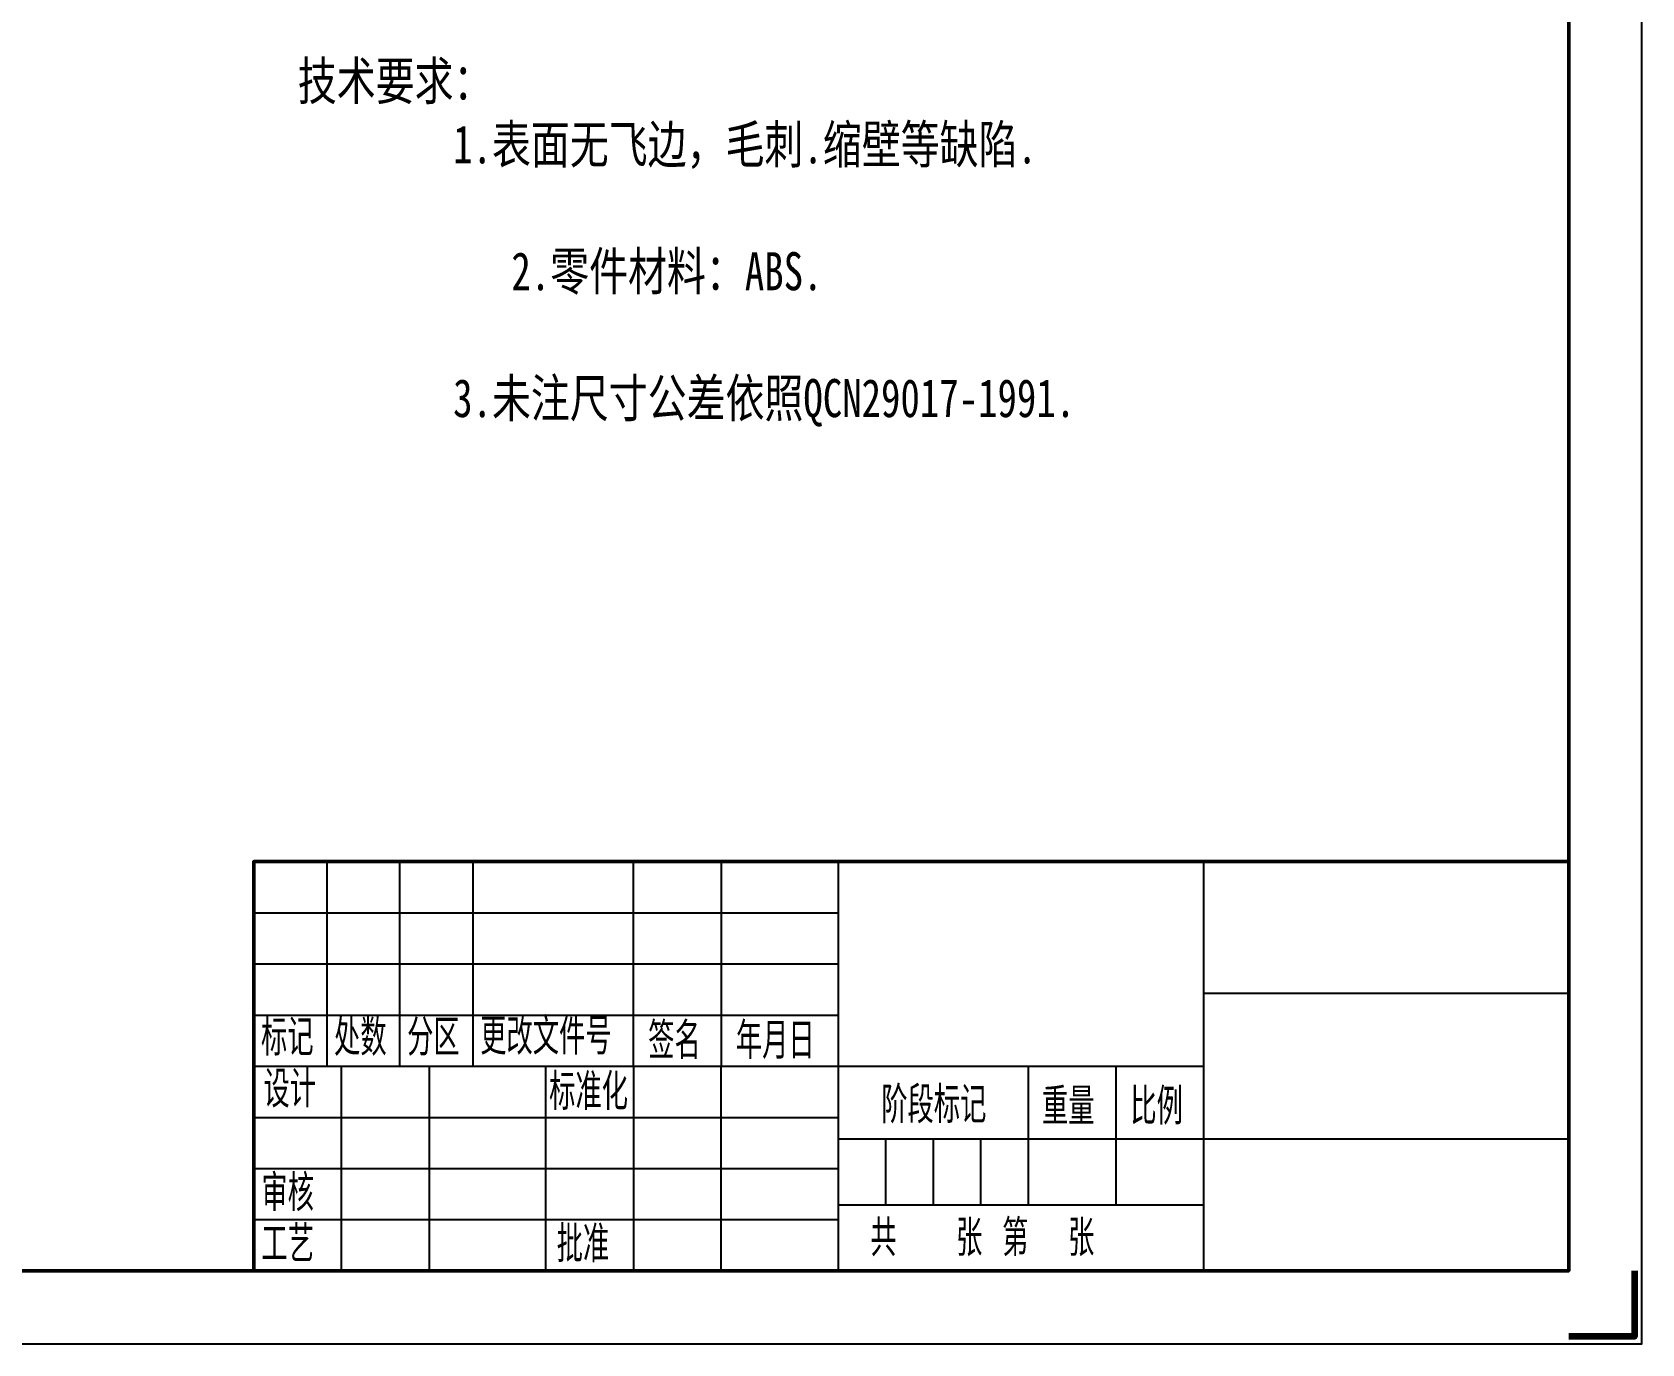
# Model space of a CAD drawing. Header units: millimetres. Extents: x 913 to 1720, y -130 to 440.
# Drawn here: x 1508.8 to 1720.3, y -130.1 to 42.3 of the extents above; entities that cross this region are included whole.
import ezdxf

# ---------------------------------------------------------------- set-up
doc = ezdxf.new("R2010")
doc.units = ezdxf.units.MM
doc.header["$LTSCALE"] = 30.734
doc.layers.get('0').update_dxf_attribs({"linetype": 'CONTINUOUS'})
doc.layers.add('图框_内框线', color=5, linetype='CONTINUOUS', lineweight=50)
doc.layers.add('图框_角线', color=5, linetype='CONTINUOUS', lineweight=200)
doc.layers.add('图框_外框线', color=7, linetype='CONTINUOUS')
doc.layers.add('图框_标题栏文字', color=6, linetype='CONTINUOUS')
doc.styles.get("Standard").update_dxf_attribs({"font": 'txt', "width": 0.75})
doc.styles.add('工程字', font='gbenor.shx', dxfattribs={"bigfont": 'gbcbig.shx'})

msp = doc.modelspace()

# ---------------------------------------------------------------- linework, layer by layer
at = {"layer": '图框_内框线', "color": 0}
msp.add_lwpolyline([(936.91, -120.49), (1710.67, -120.49), (1710.67, 430.55), (936.91, 430.55)], close=True, dxfattribs=at)
msp.add_lwpolyline([(1710.67, -66.73), (1537.87, -66.73), (1537.87, -120.49), (1710.67, -120.49), (1710.67, -66.73)], dxfattribs=at)
at = {"layer": '图框_外框线', "color": 0}
for p, q in [((1547.47, -66.73), (1547.47, -93.61)), ((1557.07, -93.61), (1557.07, -66.73)), ((1566.67, -66.73), (1566.67, -93.61)), ((1587.79, -93.61), (1587.79, -66.73)), ((1599.31, -66.73), (1599.31, -93.61)), ((1614.67, -66.73), (1614.67, -120.49)), ((1662.67, -66.73), (1662.67, -120.49)), ((1537.87, -73.45), (1614.67, -73.45)), ((1537.87, -80.17), (1614.67, -80.17)), ((1662.67, -84.01), (1710.67, -84.01)), ((1537.87, -86.89), (1614.67, -86.89)), ((1537.87, -93.61), (1662.67, -93.61)), ((1549.39, -120.49), (1549.39, -93.61)), ((1560.91, -93.61), (1560.91, -120.49)), ((1576.27, -120.49), (1576.27, -93.61)), ((1587.79, -93.61), (1587.79, -120.49)), ((1599.31, -120.49), (1599.31, -93.61)), ((1639.63, -93.61), (1639.63, -111.85)), ((1651.15, -93.61), (1651.15, -111.85)), ((1537.87, -100.33), (1614.67, -100.33)), ((1710.67, -103.21), (1614.67, -103.21)), ((1620.91, -103.21), (1620.91, -111.85)), ((1627.15, -103.21), (1627.15, -111.85)), ((1633.39, -103.21), (1633.39, -111.85)), ((1537.87, -107.05), (1614.67, -107.05)), ((1662.67, -111.85), (1614.67, -111.85)), ((1537.87, -113.77), (1614.67, -113.77))]:
    msp.add_line(p, q, dxfattribs=at)
msp.add_lwpolyline([(912.91, -130.09), (1720.27, -130.09), (1720.27, 440.15), (912.91, 440.15)], close=True, dxfattribs=at)
at = {"layer": '图框_角线', "color": 0, "flags": 128}
msp.add_lwpolyline([(1719.31, -120.49), (1719.31, -129.13), (1710.67, -129.13)], dxfattribs=at)
msp.add_lwpolyline([(1719.31, -120.49), (1719.31, -129.13), (1710.67, -129.13)], dxfattribs=at)

# ---------------------------------------------------------------- texts
at = {"color": 0, "lineweight": 0, "insert": (1543.67, 38.36), "char_height": 5, "width": 227.2484, "attachment_point": 1}
msp.add_mtext('{\\fSimSun|b0|i0|c134|p54;技术要求：\\P}        1{\\fSimSun|b0|i0|c134|p54;.表面无飞边，毛刺.缩壁等缺陷.\\P           \\P           2.零件材料：}ABS.\\P        \\P        3.{\\fSimSun|b0|i0|c134|p54;未注尺寸公差依照}QCN29017-1991.', dxfattribs=at)
at = {"layer": '图框_标题栏文字', "color": 0, "style": '工程字'}
for s, p in [('标记', (1538.83, -92.23)), ('处数', (1548.43, -92.23)), ('分区', (1558.03, -92.23)), ('更改文件号', (1567.63, -92.08)), ('签名', (1589.71, -92.65)), ('年月日', (1601.23, -92.65)), ('设计', (1539.15, -99.03)), ('标准化', (1576.69, -99.37)), ('阶段标记', (1620.33, -101.09)), ('重量', (1641.45, -101.29)), ('比例', (1653.07, -101.29)), ('审核', (1538.88, -112.66)), ('工艺', (1538.88, -119.38)), ('批准', (1577.68, -119.38)), ('共   张 第  张', (1618.9, -118.57))]:
    msp.add_text(s, height=4.8, dxfattribs=at).set_placement(p)

doc.saveas('drawing.dxf')
